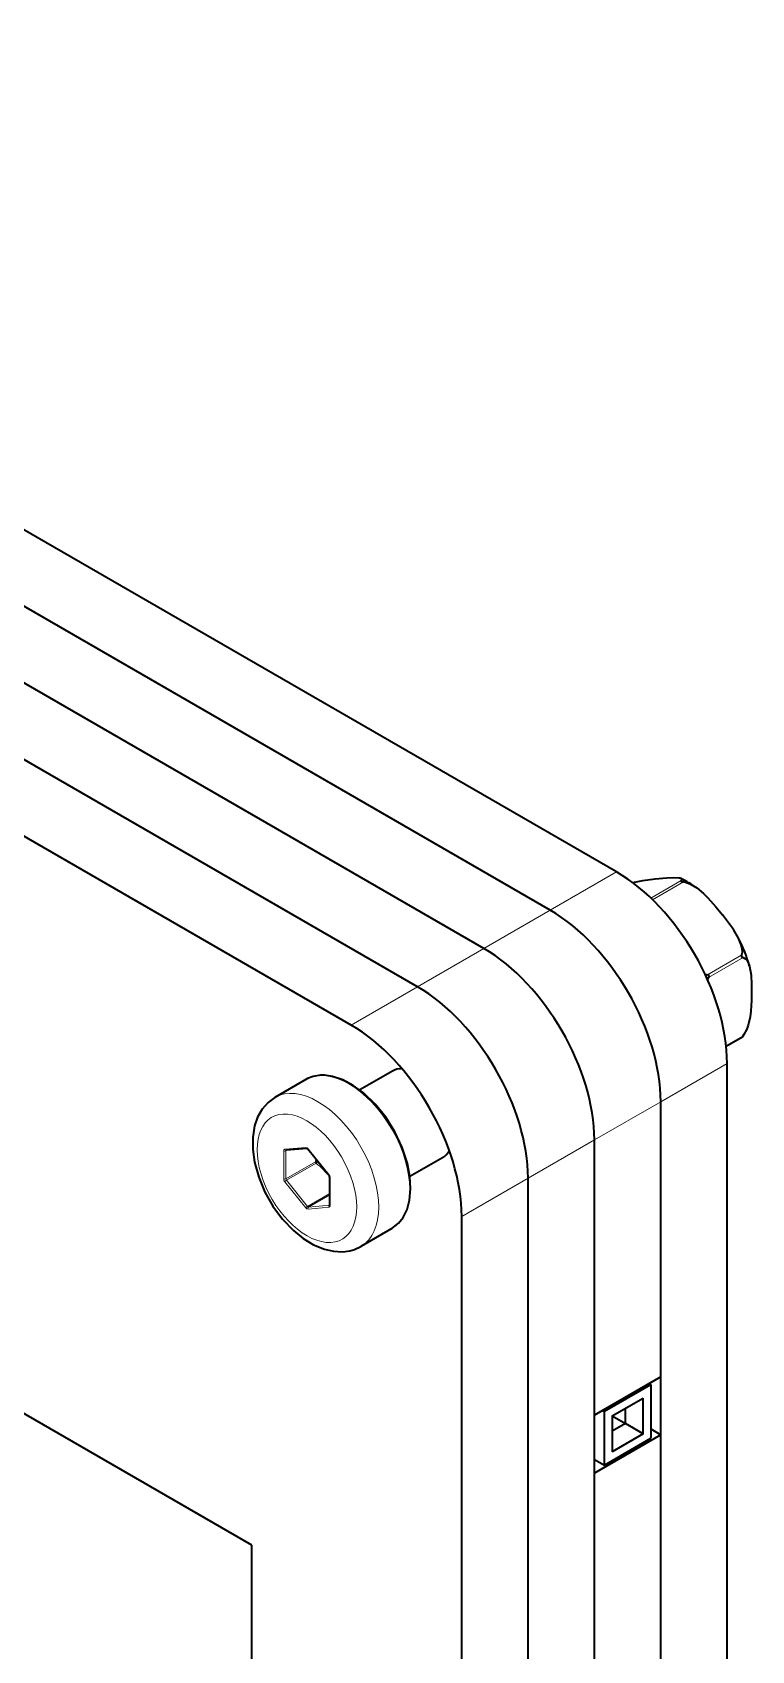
# Model space of a CAD drawing. Extents: x 291 to 834, y 188 to 661.
# Drawn here: x 710.5 to 733.5, y 608.3 to 660.1 of the extents above; entities that cross this region are included whole.
import ezdxf

# ---------------------------------------------------------------- set-up
doc = ezdxf.new("R2010")
doc.units = 0

msp = doc.modelspace()

# ---------------------------------------------------------------- linework, layer by layer
at = {"color": 7, "lineweight": 35}
for p, q in [((729.138, 633.25), (682.639, 660.096)), ((727.017, 632.025), (680.518, 658.871)), ((727.017, 632.025), (680.518, 658.871)), ((724.896, 630.8), (678.396, 657.647)), ((724.896, 630.8), (678.396, 657.647)), ((722.774, 629.576), (676.275, 656.422)), ((722.774, 629.576), (676.275, 656.422)), ((720.653, 628.351), (674.154, 655.197)), ((717.478, 611.72), (681.582, 632.444)), ((732.674, 581.092), (732.674, 627.126)), ((730.553, 579.867), (730.553, 625.901)), ((728.431, 578.643), (728.431, 624.677)), ((726.31, 577.418), (726.31, 623.452)), ((726.31, 577.418), (726.31, 623.452)), ((724.189, 576.193), (724.189, 622.227)), ((730.553, 579.867), (730.553, 615.251)), ((728.431, 578.643), (728.431, 614.027)), ((717.478, 589.58), (717.478, 611.72))]:
    msp.add_line(p, q, dxfattribs=at)
at = {"color": 7, "lineweight": 13, "ltscale": 0.061238}
for p, q in [((727.017, 632.025), (729.138, 633.25)), ((730.553, 625.901), (732.674, 627.126))]:
    msp.add_line(p, q, dxfattribs=at)
at = {"color": 7, "lineweight": 13, "ltscale": 0.027907}
msp.add_line((731.205, 632.97), (730.238, 632.412), dxfattribs=at)
at = {"color": 7, "lineweight": 13, "ltscale": 0.028419}
msp.add_line((731.276, 632.93), (730.291, 632.361), dxfattribs=at)
at = {"color": 7, "lineweight": 13, "ltscale": 0.061237}
for p, q in [((724.896, 630.8), (727.017, 632.025)), ((722.774, 629.576), (720.653, 628.351)), ((728.431, 624.677), (730.553, 625.901)), ((726.31, 623.452), (724.189, 622.227))]:
    msp.add_line(p, q, dxfattribs=at)
at = {"color": 7, "lineweight": 13, "ltscale": 0.061236}
for p, q in [((724.896, 630.8), (722.774, 629.576)), ((728.431, 624.677), (726.31, 623.452))]:
    msp.add_line(p, q, dxfattribs=at)
at = {"color": 7, "lineweight": 13, "ltscale": 0.031951}
for p, q in [((733.149, 630.599), (732.043, 629.959)), ((733.185, 630.507), (732.078, 629.868))]:
    msp.add_line(p, q, dxfattribs=at)
at = {"color": 7, "lineweight": 35, "ltscale": 0.001533}
msp.add_line((732.078, 629.868), (732.043, 629.818), dxfattribs=at)
at = {"color": 7, "lineweight": 13, "ltscale": 0.01568}
msp.add_line((733.185, 628.009), (732.642, 627.695), dxfattribs=at)
at = {"color": 7, "lineweight": 35, "ltscale": 0.014295}
msp.add_line((733.14, 627.949), (732.645, 627.663), dxfattribs=at)
at = {"color": 7, "lineweight": 35, "ltscale": 0.000325846}
msp.add_line((733.14, 627.949), (733.149, 627.959), dxfattribs=at)
at = {"color": 7, "lineweight": 35, "ltscale": 0.000131553}
msp.add_line((733.149, 627.959), (733.153, 627.963), dxfattribs=at)
at = {"color": 7, "lineweight": 35, "ltscale": 0.002633}
msp.add_line((733.213, 628.049), (733.153, 627.963), dxfattribs=at)
at = {"color": 7, "lineweight": 35, "ltscale": 0.001228}
msp.add_line((733.213, 628.049), (733.185, 628.009), dxfattribs=at)
at = {"color": 7, "lineweight": 35, "ltscale": 0.030067}
for p, q in [((721.974, 626.879), (720.933, 626.277)), ((723.574, 624.107), (722.533, 623.506))]:
    msp.add_line(p, q, dxfattribs=at)
at = {"color": 7, "lineweight": 35, "ltscale": 0.028578}
for p, q in [((719.207, 626.609), (718.217, 626.038)), ((728.997, 615.851), (729.987, 616.422)), ((729.987, 615.279), (729.987, 616.422))]:
    msp.add_line(p, q, dxfattribs=at)
at = {"color": 7, "lineweight": 35, "ltscale": 0.219943}
for p, q in [((730.553, 617.104), (730.553, 625.901)), ((728.431, 615.879), (728.431, 624.677))]:
    msp.add_line(p, q, dxfattribs=at)
at = {"color": 7, "lineweight": 13, "ltscale": 0.022392}
for p, q in [((718.496, 624.328), (718.496, 623.433)), ((718.567, 624.328), (718.567, 623.433)), ((719.981, 622.575), (719.981, 623.471))]:
    msp.add_line(p, q, dxfattribs=at)
at = {"color": 7, "lineweight": 13, "ltscale": 0.016861}
for p, q in [((719.204, 624.439), (718.532, 624.379)), ((719.292, 622.531), (719.964, 622.591)), ((719.274, 622.465), (719.946, 622.525))]:
    msp.add_line(p, q, dxfattribs=at)
at = {"color": 7, "lineweight": 13, "ltscale": 0.001213}
msp.add_line((718.609, 624.353), (718.567, 624.328), dxfattribs=at)
at = {"color": 7, "lineweight": 35, "ltscale": 0.016861}
msp.add_line((719.243, 624.409), (718.572, 624.349), dxfattribs=at)
at = {"color": 7, "lineweight": 35, "ltscale": 0.026805}
msp.add_line((719.942, 623.551), (719.271, 624.387), dxfattribs=at)
at = {"color": 7, "lineweight": 13, "ltscale": 0.026805}
for p, q in [((719.946, 623.562), (719.274, 624.398)), ((718.532, 623.342), (719.204, 622.506))]:
    msp.add_line(p, q, dxfattribs=at)
at = {"color": 7, "lineweight": 13, "ltscale": 0.027278}
msp.add_line((719.512, 623.978), (718.567, 623.433), dxfattribs=at)
at = {"color": 7, "lineweight": 13, "ltscale": 0.027277}
msp.add_line((719.53, 623.933), (718.585, 623.387), dxfattribs=at)
at = {"color": 7, "lineweight": 13, "ltscale": 0.000702097}
msp.add_line((719.518, 624.006), (719.512, 623.978), dxfattribs=at)
at = {"color": 7, "lineweight": 13, "ltscale": 0.0015}
msp.add_line((719.518, 624.006), (719.53, 624.065), dxfattribs=at)
at = {"color": 7, "lineweight": 13, "ltscale": 0.001326}
msp.add_line((719.53, 623.933), (719.563, 623.974), dxfattribs=at)
at = {"color": 7, "lineweight": 13, "ltscale": 0.00071461}
msp.add_line((719.568, 624.002), (719.563, 623.974), dxfattribs=at)
at = {"color": 7, "lineweight": 13, "ltscale": 0.004037}
msp.add_line((719.563, 623.974), (719.686, 623.87), dxfattribs=at)
at = {"color": 7, "lineweight": 13, "ltscale": 0.000293865}
msp.add_line((719.568, 624.002), (719.571, 624.014), dxfattribs=at)
at = {"color": 7, "lineweight": 13, "ltscale": 0.026804}
msp.add_line((718.585, 623.387), (719.257, 622.551), dxfattribs=at)
at = {"color": 7, "lineweight": 35, "ltscale": 0.022392}
msp.add_line((719.967, 622.596), (719.967, 623.491), dxfattribs=at)
at = {"color": 7, "lineweight": 13, "ltscale": 0.0205}
msp.add_line((719.967, 622.961), (719.257, 622.551), dxfattribs=at)
at = {"color": 7, "lineweight": 13, "ltscale": 0.01948}
msp.add_line((719.967, 622.921), (719.292, 622.531), dxfattribs=at)
at = {"color": 7, "lineweight": 35, "ltscale": 0.000190778}
msp.add_line((719.967, 622.596), (719.966, 622.588), dxfattribs=at)
at = {"color": 7, "lineweight": 35, "ltscale": 0.028577}
for p, q in [((721.957, 621.846), (720.968, 621.274)), ((728.997, 615.851), (728.997, 614.708)), ((729.987, 615.279), (728.997, 614.708))]:
    msp.add_line(p, q, dxfattribs=at)
at = {"color": 7, "lineweight": 35, "ltscale": 0.061237}
for p, q in [((730.553, 617.104), (728.431, 615.879)), ((730.553, 615.251), (728.431, 614.027))]:
    msp.add_line(p, q, dxfattribs=at)
at = {"color": 7, "lineweight": 35, "ltscale": 0.001723}
for p, q in [((730.175, 616.885), (730.234, 616.851)), ((728.69, 616.028), (728.75, 615.994))]:
    msp.add_line(p, q, dxfattribs=at)
at = {"color": 7, "lineweight": 35, "ltscale": 0.042867}
for q in [(728.75, 615.994), (730.234, 615.136)]:
    msp.add_line((730.234, 616.851), q, dxfattribs=at)
at = {"color": 7, "lineweight": 35, "ltscale": 0.042865}
msp.add_line((728.75, 614.279), (728.75, 615.994), dxfattribs=at)
at = {"color": 7, "lineweight": 35, "ltscale": 0.012247}
for p, q in [((728.997, 615.851), (729.421, 615.606)), ((729.421, 615.606), (729.421, 616.096)), ((729.421, 615.606), (728.997, 615.361))]:
    msp.add_line(p, q, dxfattribs=at)
at = {"color": 7, "lineweight": 35, "ltscale": 0.01633}
msp.add_line((729.987, 615.279), (729.421, 615.606), dxfattribs=at)
at = {"color": 7, "lineweight": 35, "ltscale": 0.009185}
msp.add_line((730.234, 615.435), (730.553, 615.251), dxfattribs=at)
at = {"color": 7, "lineweight": 35, "ltscale": 0.042866}
msp.add_line((728.75, 614.279), (730.234, 615.136), dxfattribs=at)
at = {"color": 7, "lineweight": 35, "ltscale": 0.009186}
msp.add_line((728.431, 614.463), (728.75, 614.279), dxfattribs=at)
at = {"color": 7, "lineweight": 35}
for points in [[(729.656, 632.907), (729.977, 632.976), (730.371, 633.029), (730.745, 633.062), (730.973, 633.071), (731.157, 633.055), (731.189, 633.044)], [(731.189, 633.044), (731.213, 633.028), (731.221, 633.013), (731.221, 633), (731.205, 632.97)], [(731.276, 632.93), (731.201, 632.946), (731.205, 632.97)], [(731.276, 632.93), (731.377, 632.91), (731.501, 632.862), (731.706, 632.736)], [(731.706, 632.736), (731.922, 632.556), (732.059, 632.419), (732.315, 632.135), (732.529, 631.874)], [(733.035, 631.135), (732.876, 631.403), (732.657, 631.709), (732.529, 631.874)], [(733.149, 630.599), (733.165, 630.686), (733.157, 630.801), (733.128, 630.919), (733.035, 631.135)], [(733.185, 630.507), (733.15, 630.523), (733.141, 630.567), (733.149, 630.599)], [(733.185, 630.507), (733.244, 630.484), (733.301, 630.43), (733.346, 630.357), (733.391, 630.233)], [(732.078, 629.868), (732.098, 629.901), (732.09, 629.948), (732.043, 629.959)], [(733.391, 630.233), (733.44, 629.95), (733.458, 629.644), (733.457, 629.142), (733.433, 628.793), (733.408, 628.612), (733.348, 628.353), (733.302, 628.222), (733.213, 628.049)], [(733.185, 628.009), (733.14, 627.95), (733.139, 627.949), (733.14, 627.949)], [(721.957, 621.846), (722.171, 622.012), (722.32, 622.201), (722.445, 622.458), (722.523, 622.753), (722.556, 623.118), (722.532, 623.513), (722.453, 623.928), (722.288, 624.435), (722.055, 624.933), (721.763, 625.403), (721.424, 625.826), (721.05, 626.184), (720.723, 626.423), (720.39, 626.6), (720.058, 626.71), (719.802, 626.745), (719.679, 626.745)], [(718.217, 626.038), (718.001, 625.879), (717.807, 625.659), (717.663, 625.404), (717.567, 625.126), (717.508, 624.756), (717.509, 624.368), (717.565, 623.969), (717.699, 623.487), (717.898, 623.013), (718.154, 622.561), (718.46, 622.147), (718.807, 621.783), (719.121, 621.528), (719.454, 621.325), (719.802, 621.182), (720.093, 621.117), (720.382, 621.104)]]:
    msp.add_lwpolyline(points, dxfattribs=at)
for centre, radius, start, end in [((729.87, 630.25), 3.09, 53.5386, 64.7232), ((728.803, 628.944), 4.766, 15.6889, 27.3706), ((732.085, 630.445), 0.487, 256.6886, 264.9918), ((719.723, 625.701), 1.045, 92.4405, 119.5956), ((719.218, 624.35), 0.0644, 35.0056, 67.6149), ((719.861, 623.483), 0.106, 4.7011, 40.1215), ((720.322, 622.404), 1.302, 272.6327, 299.73)]:
    msp.add_arc(centre, radius, start, end, dxfattribs=at)
at = {"color": 7, "lineweight": 13}
msp.add_arc((718.113, 622.071), 2.339, 37.5688, 52.7265, dxfattribs=at)
at = {"color": 7, "lineweight": 35}
for centre, major_axis, start_param, end_param in [((729.138, 629.167), (-2.5, 4.33), 3.926991, 5.497787), ((727.017, 627.943), (-2.5, 4.33), 3.926991, 5.497787), ((727.017, 627.943), (-2.5, 4.33), 3.926991, 5.497787), ((724.896, 626.718), (-2.5, 4.33), 3.926991, 5.497787), ((724.896, 626.718), (-2.5, 4.33), 3.926991, 5.497787), ((722.774, 625.493), (-2.5, 4.33), 3.926991, 5.497787), ((722.774, 625.493), (-2.5, 4.33), 3.926991, 5.497787), ((720.653, 624.268), (-2.5, 4.33), 3.926991, 5.497787), ((722.774, 625.493), (-0.8, 1.386), 5.950021, 6.283185), ((722.774, 625.493), (-0.8, 1.386), 5.950021, 6.283185), ((722.774, 625.493), (-0.8, 1.386), 3.141593, 3.474757), ((722.774, 625.493), (-0.8, 1.386), 3.141593, 3.474757)]:
    msp.add_ellipse(centre, major_axis=major_axis, ratio=0.57735, start_param=start_param, end_param=end_param, dxfattribs=at)
at = {"color": 7, "lineweight": 13}
for centre, major_axis, ratio, start_param, end_param in [((720.582, 624.228), (-1.375, 2.382), 0.57735, 3.141622, 6.283214), ((719.592, 623.656), (-1.375, 2.382), 0.57735, 3.141622, 6.283214), ((719.239, 623.452), (-1.125, 1.949), 0.57735, 5.997787, 12.280972), ((718.567, 624.288), (-0.05, 0.0866), 0.57735, 6.021386, 7.068583), ((718.532, 624.349), (-0.05, 0), 0.57735, 0.785398, 2.356194), ((718.567, 624.399), (-0.0045, 0.0498), 0.788675, 1.921676, 3.141714), ((718.603, 624.308), (-0.025, 0.0433), 0.57735, 0, 0.785398), ((719.239, 624.348), (-0.05, 0.0866), 0.57735, 4.974188, 6.021386), ((719.239, 624.459), (-0.0045, 0.0498), 0.788675, 1.921676, 3.141714), ((719.31, 624.418), (0.0389, 0.0313), 0.211325, 2.509678, 3.141593), ((719.547, 623.958), (-0.0488, 0.0107), 0.394572, 4.480817, 5.603781), ((719.547, 623.958), (-0.025, 0.0433), 0.57735, 0.785398, 1.832596), ((718.567, 623.392), (-0.05, 0.0866), 0.57735, 0.785398, 1.832596), ((718.532, 623.453), (-0.05, 0), 0.57735, 0.785398, 2.356194), ((718.567, 623.362), (-0.0389, -0.0313), 0.211325, 4.080475, 5.651271), ((718.603, 623.412), (-0.025, 0.0433), 0.57735, 0.785398, 1.832596), ((719.981, 623.583), (0.0389, 0.0313), 0.211325, 2.509678, 3.141593), ((719.911, 623.512), (-0.05, 0.0866), 0.57735, 3.926991, 4.974188), ((720.017, 623.491), (0.05, 0), 0.57735, 3.141593, 3.926991), ((719.239, 622.526), (-0.0389, -0.0313), 0.211325, 4.080475, 5.651271), ((719.274, 622.577), (-0.025, 0.0433), 0.57735, 1.832596, 2.879793), ((719.981, 622.545), (0.0045, -0.0498), 0.788675, 3.492472, 5.063268), ((719.911, 622.616), (-0.05, 0.0866), 0.57735, 2.879793, 3.926991), ((720.017, 622.596), (0.05, 0), 0.57735, 3.141593, 3.926991), ((719.239, 622.556), (-0.05, 0.0866), 0.57735, 1.832596, 2.879793), ((719.31, 622.485), (0.0045, -0.0498), 0.788675, 3.492472, 5.063268)]:
    msp.add_ellipse(centre, major_axis=major_axis, ratio=ratio, start_param=start_param, end_param=end_param, dxfattribs=at)

doc.saveas('drawing.dxf')
